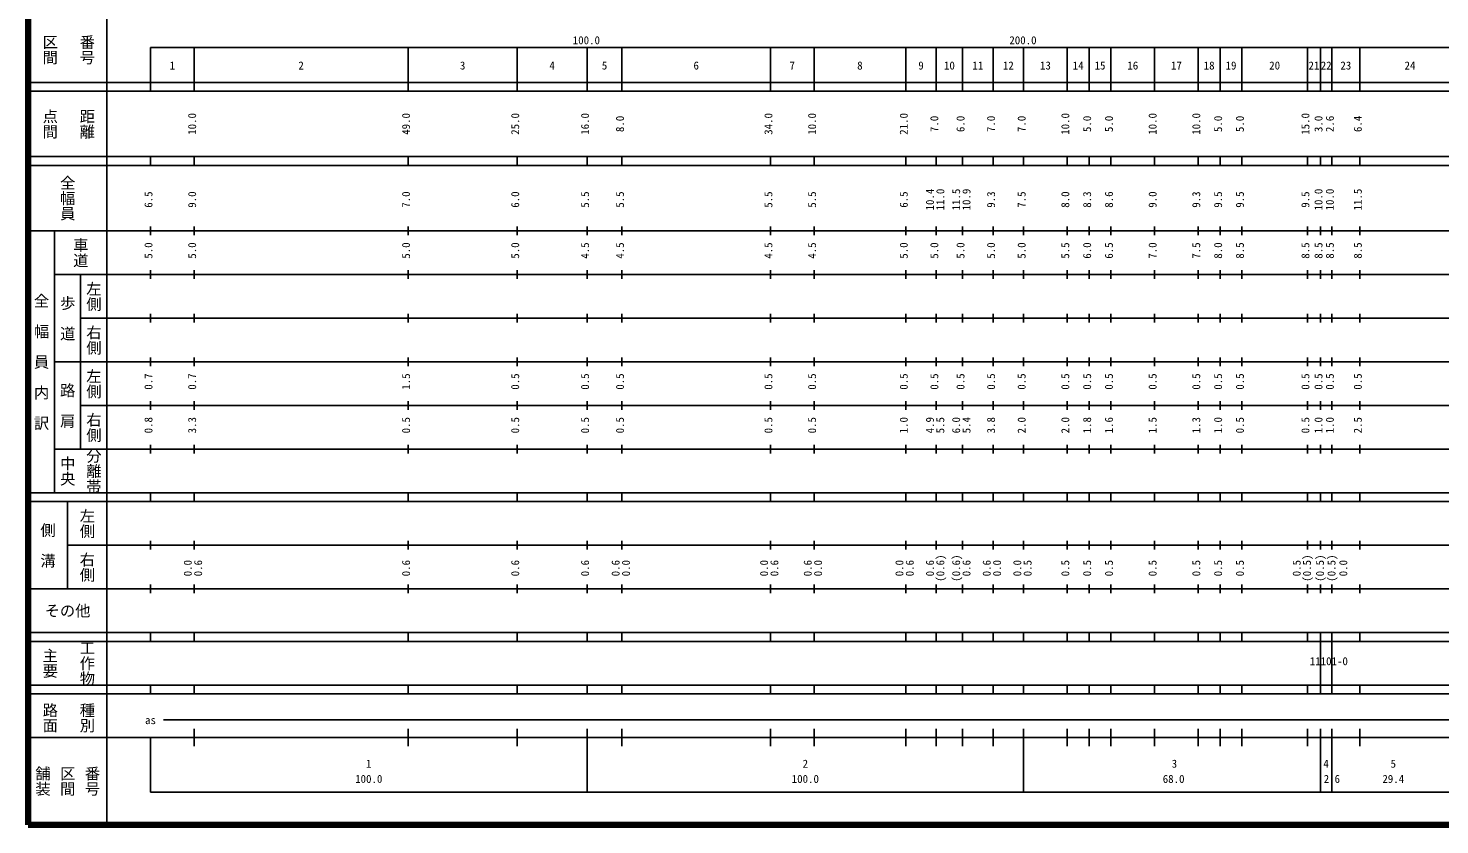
# Model space of a CAD drawing. Units: millimetres on the paper, enlarged 1000 times. Extents: x 40000 to 680000, y 20000 to 380000.
# Drawn here: x 40000 to 363317, y 20000 to 202409 of the extents above; entities that cross this region are included whole.
import ezdxf
from ezdxf.enums import TextEntityAlignment as Align

# ---------------------------------------------------------------- set-up
doc = ezdxf.new("R2010")
doc.units = ezdxf.units.MM
doc.header["$LTSCALE"] = 1000
doc.layers.add('M-TTL', color=2, linetype='Continuous', lineweight=140)
doc.layers.add('M-TTL-BAND', color=7, linetype='Continuous', lineweight=25)
doc.styles.add('@ＭＳ ゴシック', font='')
doc.styles.add('ＭＳ ゴシック', font='')
doc.styles.get('@ＭＳ ゴシック').set_extended_font_data('@MS Gothic')
doc.styles.get('ＭＳ ゴシック').set_extended_font_data('MS Gothic')

msp = doc.modelspace()

# ---------------------------------------------------------------- linework, layer by layer
at = {"layer": 'M-TTL'}
for p, q in [((40000, 380000), (40000, 20000)), ((40000, 20000), (680000, 20000))]:
    msp.add_line(p, q, dxfattribs=at)
at = {"layer": 'M-TTL-BAND'}
for p, q in [((58000, 370000), (58000, 20000)), ((68000, 198000), (579000, 198000)), ((68000, 198000), (68000, 188000)), ((78000, 188000), (78000, 198000)), ((127000, 188000), (127000, 198000)), ((152000, 188000), (152000, 198000)), ((168000, 188000), (168000, 198000)), ((176000, 188000), (176000, 198000)), ((210000, 188000), (210000, 198000)), ((220000, 188000), (220000, 198000)), ((241000, 188000), (241000, 198000)), ((248000, 188000), (248000, 198000)), ((254000, 188000), (254000, 198000)), ((261000, 188000), (261000, 198000)), ((268000, 188000), (268000, 198000)), ((278000, 188000), (278000, 198000)), ((283000, 188000), (283000, 198000)), ((288000, 188000), (288000, 198000)), ((298000, 188000), (298000, 198000)), ((308000, 188000), (308000, 198000)), ((313000, 188000), (313000, 198000)), ((318000, 188000), (318000, 198000)), ((333000, 188000), (333000, 198000)), ((336000, 188000), (336000, 198000)), ((338600, 188000), (338600, 198000)), ((345000, 188000), (345000, 198000)), ((40000, 190000), (579000, 190000)), ((40000, 188000), (579000, 188000)), ((40000, 173000), (579000, 173000)), ((68000, 171000), (68000, 173000)), ((78000, 171000), (78000, 173000)), ((127000, 171000), (127000, 173000)), ((152000, 171000), (152000, 173000)), ((168000, 171000), (168000, 173000)), ((176000, 171000), (176000, 173000)), ((210000, 171000), (210000, 173000)), ((220000, 171000), (220000, 173000)), ((241000, 171000), (241000, 173000)), ((248000, 171000), (248000, 173000)), ((254000, 171000), (254000, 173000)), ((261000, 171000), (261000, 173000)), ((268000, 171000), (268000, 173000)), ((278000, 171000), (278000, 173000)), ((283000, 171000), (283000, 173000)), ((288000, 171000), (288000, 173000)), ((298000, 171000), (298000, 173000)), ((308000, 171000), (308000, 173000)), ((313000, 171000), (313000, 173000)), ((318000, 171000), (318000, 173000)), ((333000, 171000), (333000, 173000)), ((336000, 171000), (336000, 173000)), ((338600, 171000), (338600, 173000)), ((345000, 171000), (345000, 173000)), ((40000, 171000), (579000, 171000)), ((40000, 156000), (579000, 156000)), ((46000, 96000), (46000, 156000)), ((68000, 155000), (68000, 157000)), ((78000, 155000), (78000, 157000)), ((127000, 155000), (127000, 157000)), ((152000, 155000), (152000, 157000)), ((168000, 155000), (168000, 157000)), ((176000, 155000), (176000, 157000)), ((210000, 155000), (210000, 157000)), ((220000, 155000), (220000, 157000)), ((241000, 155000), (241000, 157000)), ((248000, 155000), (248000, 157000)), ((254000, 155000), (254000, 157000)), ((261000, 155000), (261000, 157000)), ((268000, 155000), (268000, 157000)), ((278000, 155000), (278000, 157000)), ((283000, 155000), (283000, 157000)), ((288000, 155000), (288000, 157000)), ((298000, 155000), (298000, 157000)), ((308000, 155000), (308000, 157000)), ((313000, 155000), (313000, 157000)), ((318000, 155000), (318000, 157000)), ((333000, 155000), (333000, 157000)), ((336000, 155000), (336000, 157000)), ((338600, 155000), (338600, 157000)), ((345000, 155000), (345000, 157000)), ((46000, 146000), (579000, 146000)), ((52000, 146000), (52000, 106000)), ((68000, 145000), (68000, 147000)), ((78000, 145000), (78000, 147000)), ((127000, 145000), (127000, 147000)), ((152000, 145000), (152000, 147000)), ((168000, 145000), (168000, 147000)), ((176000, 145000), (176000, 147000)), ((210000, 145000), (210000, 147000)), ((220000, 145000), (220000, 147000)), ((241000, 145000), (241000, 147000)), ((248000, 145000), (248000, 147000)), ((254000, 145000), (254000, 147000)), ((261000, 145000), (261000, 147000)), ((268000, 145000), (268000, 147000)), ((278000, 145000), (278000, 147000)), ((283000, 145000), (283000, 147000)), ((288000, 145000), (288000, 147000)), ((298000, 145000), (298000, 147000)), ((308000, 145000), (308000, 147000)), ((313000, 145000), (313000, 147000)), ((318000, 145000), (318000, 147000)), ((333000, 145000), (333000, 147000)), ((336000, 145000), (336000, 147000)), ((338600, 145000), (338600, 147000)), ((345000, 145000), (345000, 147000)), ((52000, 136000), (579000, 136000)), ((68000, 135000), (68000, 137000)), ((78000, 135000), (78000, 137000)), ((127000, 135000), (127000, 137000)), ((152000, 135000), (152000, 137000)), ((168000, 135000), (168000, 137000)), ((176000, 135000), (176000, 137000)), ((210000, 135000), (210000, 137000)), ((220000, 135000), (220000, 137000)), ((241000, 135000), (241000, 137000)), ((248000, 135000), (248000, 137000)), ((254000, 135000), (254000, 137000)), ((261000, 135000), (261000, 137000)), ((268000, 135000), (268000, 137000)), ((278000, 135000), (278000, 137000)), ((283000, 135000), (283000, 137000)), ((288000, 135000), (288000, 137000)), ((298000, 135000), (298000, 137000)), ((308000, 135000), (308000, 137000)), ((313000, 135000), (313000, 137000)), ((318000, 135000), (318000, 137000)), ((333000, 135000), (333000, 137000)), ((336000, 135000), (336000, 137000)), ((338600, 135000), (338600, 137000)), ((345000, 135000), (345000, 137000)), ((68000, 125000), (68000, 127000)), ((78000, 125000), (78000, 127000)), ((127000, 125000), (127000, 127000)), ((152000, 125000), (152000, 127000)), ((168000, 125000), (168000, 127000)), ((176000, 125000), (176000, 127000)), ((210000, 125000), (210000, 127000)), ((220000, 125000), (220000, 127000)), ((241000, 125000), (241000, 127000)), ((248000, 125000), (248000, 127000)), ((254000, 125000), (254000, 127000)), ((261000, 125000), (261000, 127000)), ((268000, 125000), (268000, 127000)), ((278000, 125000), (278000, 127000)), ((283000, 125000), (283000, 127000)), ((288000, 125000), (288000, 127000)), ((298000, 125000), (298000, 127000)), ((308000, 125000), (308000, 127000)), ((313000, 125000), (313000, 127000)), ((318000, 125000), (318000, 127000)), ((333000, 125000), (333000, 127000)), ((336000, 125000), (336000, 127000)), ((338600, 125000), (338600, 127000)), ((345000, 125000), (345000, 127000)), ((46000, 126000), (579000, 126000)), ((68000, 115000), (68000, 117000)), ((78000, 115000), (78000, 117000)), ((127000, 115000), (127000, 117000)), ((152000, 115000), (152000, 117000)), ((168000, 115000), (168000, 117000)), ((176000, 115000), (176000, 117000)), ((210000, 115000), (210000, 117000)), ((220000, 115000), (220000, 117000)), ((241000, 115000), (241000, 117000)), ((248000, 115000), (248000, 117000)), ((254000, 115000), (254000, 117000)), ((261000, 115000), (261000, 117000)), ((268000, 115000), (268000, 117000)), ((278000, 115000), (278000, 117000)), ((283000, 115000), (283000, 117000)), ((288000, 115000), (288000, 117000)), ((298000, 115000), (298000, 117000)), ((308000, 115000), (308000, 117000)), ((313000, 115000), (313000, 117000)), ((318000, 115000), (318000, 117000)), ((333000, 115000), (333000, 117000)), ((336000, 115000), (336000, 117000)), ((338600, 115000), (338600, 117000)), ((345000, 115000), (345000, 117000)), ((52000, 116000), (579000, 116000)), ((68000, 105000), (68000, 107000)), ((78000, 105000), (78000, 107000)), ((127000, 105000), (127000, 107000)), ((152000, 105000), (152000, 107000)), ((168000, 105000), (168000, 107000)), ((176000, 105000), (176000, 107000)), ((210000, 105000), (210000, 107000)), ((220000, 105000), (220000, 107000)), ((241000, 105000), (241000, 107000)), ((248000, 105000), (248000, 107000)), ((254000, 105000), (254000, 107000)), ((261000, 105000), (261000, 107000)), ((268000, 105000), (268000, 107000)), ((278000, 105000), (278000, 107000)), ((283000, 105000), (283000, 107000)), ((288000, 105000), (288000, 107000)), ((298000, 105000), (298000, 107000)), ((308000, 105000), (308000, 107000)), ((313000, 105000), (313000, 107000)), ((318000, 105000), (318000, 107000)), ((333000, 105000), (333000, 107000)), ((336000, 105000), (336000, 107000)), ((338600, 105000), (338600, 107000)), ((345000, 105000), (345000, 107000)), ((46000, 106000), (579000, 106000)), ((40000, 96000), (579000, 96000)), ((40000, 94000), (579000, 94000)), ((49000, 94000), (49000, 74000)), ((68000, 94000), (68000, 96000)), ((78000, 94000), (78000, 96000)), ((127000, 94000), (127000, 96000)), ((152000, 94000), (152000, 96000)), ((168000, 94000), (168000, 96000)), ((176000, 94000), (176000, 96000)), ((210000, 94000), (210000, 96000)), ((220000, 94000), (220000, 96000)), ((241000, 94000), (241000, 96000)), ((248000, 94000), (248000, 96000)), ((254000, 94000), (254000, 96000)), ((261000, 94000), (261000, 96000)), ((268000, 94000), (268000, 96000)), ((278000, 94000), (278000, 96000)), ((283000, 94000), (283000, 96000)), ((288000, 94000), (288000, 96000)), ((298000, 94000), (298000, 96000)), ((308000, 94000), (308000, 96000)), ((313000, 94000), (313000, 96000)), ((318000, 94000), (318000, 96000)), ((333000, 94000), (333000, 96000)), ((336000, 94000), (336000, 96000)), ((338600, 94000), (338600, 96000)), ((345000, 94000), (345000, 96000)), ((68000, 83000), (68000, 85000)), ((78000, 83000), (78000, 85000)), ((127000, 83000), (127000, 85000)), ((152000, 83000), (152000, 85000)), ((168000, 83000), (168000, 85000)), ((176000, 83000), (176000, 85000)), ((210000, 83000), (210000, 85000)), ((220000, 83000), (220000, 85000)), ((241000, 83000), (241000, 85000)), ((248000, 83000), (248000, 85000)), ((254000, 83000), (254000, 85000)), ((261000, 83000), (261000, 85000)), ((268000, 83000), (268000, 85000)), ((278000, 83000), (278000, 85000)), ((283000, 83000), (283000, 85000)), ((288000, 83000), (288000, 85000)), ((298000, 83000), (298000, 85000)), ((308000, 83000), (308000, 85000)), ((313000, 83000), (313000, 85000)), ((318000, 83000), (318000, 85000)), ((333000, 83000), (333000, 85000)), ((336000, 83000), (336000, 85000)), ((338600, 83000), (338600, 85000)), ((345000, 83000), (345000, 85000)), ((49000, 84000), (579000, 84000)), ((68000, 73000), (68000, 75000)), ((78000, 73000), (78000, 75000)), ((127000, 73000), (127000, 75000)), ((152000, 73000), (152000, 75000)), ((168000, 73000), (168000, 75000)), ((176000, 73000), (176000, 75000)), ((210000, 73000), (210000, 75000)), ((220000, 73000), (220000, 75000)), ((241000, 73000), (241000, 75000)), ((248000, 73000), (248000, 75000)), ((254000, 73000), (254000, 75000)), ((261000, 73000), (261000, 75000)), ((268000, 73000), (268000, 75000)), ((278000, 73000), (278000, 75000)), ((283000, 73000), (283000, 75000)), ((288000, 73000), (288000, 75000)), ((298000, 73000), (298000, 75000)), ((308000, 73000), (308000, 75000)), ((313000, 73000), (313000, 75000)), ((318000, 73000), (318000, 75000)), ((333000, 73000), (333000, 75000)), ((336000, 73000), (336000, 75000)), ((338600, 73000), (338600, 75000)), ((345000, 73000), (345000, 75000)), ((40000, 74000), (579000, 74000)), ((40000, 64000), (579000, 64000)), ((40000, 62000), (579000, 62000)), ((68000, 62000), (68000, 64000)), ((78000, 62000), (78000, 64000)), ((127000, 62000), (127000, 64000)), ((152000, 62000), (152000, 64000)), ((168000, 62000), (168000, 64000)), ((176000, 62000), (176000, 64000)), ((210000, 62000), (210000, 64000)), ((220000, 62000), (220000, 64000)), ((241000, 62000), (241000, 64000)), ((248000, 62000), (248000, 64000)), ((254000, 62000), (254000, 64000)), ((261000, 62000), (261000, 64000)), ((268000, 62000), (268000, 64000)), ((278000, 62000), (278000, 64000)), ((283000, 62000), (283000, 64000)), ((288000, 62000), (288000, 64000)), ((298000, 62000), (298000, 64000)), ((308000, 62000), (308000, 64000)), ((313000, 62000), (313000, 64000)), ((318000, 62000), (318000, 64000)), ((333000, 62000), (333000, 64000)), ((336000, 52000), (336000, 64000)), ((338600, 52000), (338600, 64000)), ((345000, 62000), (345000, 64000)), ((40000, 52000), (579000, 52000)), ((68000, 50000), (68000, 52000)), ((78000, 50000), (78000, 52000)), ((127000, 50000), (127000, 52000)), ((152000, 50000), (152000, 52000)), ((168000, 50000), (168000, 52000)), ((176000, 50000), (176000, 52000)), ((210000, 50000), (210000, 52000)), ((220000, 50000), (220000, 52000)), ((241000, 50000), (241000, 52000)), ((248000, 50000), (248000, 52000)), ((254000, 50000), (254000, 52000)), ((261000, 50000), (261000, 52000)), ((268000, 50000), (268000, 52000)), ((278000, 50000), (278000, 52000)), ((283000, 50000), (283000, 52000)), ((288000, 50000), (288000, 52000)), ((298000, 50000), (298000, 52000)), ((308000, 50000), (308000, 52000)), ((313000, 50000), (313000, 52000)), ((318000, 50000), (318000, 52000)), ((333000, 50000), (333000, 52000)), ((336000, 50000), (336000, 52000)), ((338600, 50000), (338600, 52000)), ((345000, 50000), (345000, 52000)), ((40000, 50000), (579000, 50000)), ((71000, 44000), (565000, 44000)), ((40000, 40000), (579000, 40000)), ((68000, 40000), (68000, 27500)), ((78000, 38000), (78000, 42000)), ((127000, 38000), (127000, 42000)), ((152000, 38000), (152000, 42000)), ((168000, 27500), (168000, 42000)), ((176000, 38000), (176000, 42000)), ((210000, 38000), (210000, 42000)), ((220000, 38000), (220000, 42000)), ((241000, 38000), (241000, 42000)), ((248000, 38000), (248000, 42000)), ((254000, 38000), (254000, 42000)), ((261000, 38000), (261000, 42000)), ((268000, 27500), (268000, 42000)), ((278000, 38000), (278000, 42000)), ((283000, 38000), (283000, 42000)), ((288000, 38000), (288000, 42000)), ((298000, 38000), (298000, 42000)), ((308000, 38000), (308000, 42000)), ((313000, 38000), (313000, 42000)), ((318000, 38000), (318000, 42000)), ((333000, 38000), (333000, 42000)), ((336000, 27500), (336000, 42000)), ((338600, 27500), (338600, 42000)), ((345000, 38000), (345000, 42000)), ((68000, 27500), (579000, 27500))]:
    msp.add_line(p, q, dxfattribs=at)

# ---------------------------------------------------------------- texts
at = {"layer": 'M-TTL-BAND', "style": '@ＭＳ ゴシック'}
for s, p in [('区間', (45000, 197500)), ('番号', (53500, 197500)), ('点間', (45000, 180500)), ('距離', (53500, 180500)), ('全幅員', (49000, 163500)), ('車道', (52000, 151000)), ('左側', (55000, 141000)), ('全\u3000幅\u3000員\u3000内\u3000訳', (43000, 126000)), ('歩\u3000道', (49000, 136000)), ('右側', (55000, 131000)), ('左側', (55000, 121000)), ('路\u3000肩', (49000, 116000)), ('右側', (55000, 111000)), ('中央', (49000, 101000)), ('分離帯', (55000, 101000)), ('左側', (53500, 89000)), ('側\u3000溝', (44500, 84000)), ('右側', (53500, 79000)), ('工作物', (53500, 57000)), ('主要', (45000, 57000)), ('路面', (45000, 44500)), ('種別', (53500, 44500)), ('舗装', (43333, 30000)), ('区間', (49000, 30000)), ('番号', (54667, 30000))]:
    msp.add_text(s, height=2566, rotation=270, dxfattribs=at).set_placement(p, align=Align.MIDDLE_CENTER)
at = {"layer": 'M-TTL-BAND', "style": 'ＭＳ ゴシック'}
for s, p in [('100.0', (167844, 198195)), ('200.0', (267844, 198195)), ('1', (73000, 192405)), ('2', (102500, 192405)), ('3', (139500, 192405)), ('4', (160000, 192405)), ('5', (172000, 192405)), ('6', (193000, 192405)), ('7', (215000, 192405)), ('8', (230500, 192405)), ('9', (244500, 192405)), ('10', (251000, 192405)), ('11', (257500, 192405)), ('12', (264500, 192405)), ('13', (273000, 192405)), ('14', (280500, 192405)), ('15', (285500, 192405)), ('16', (293000, 192405)), ('17', (303000, 192405)), ('18', (310500, 192405)), ('19', (315500, 192405)), ('20', (325500, 192405)), ('21', (334500, 192405)), ('22', (337300, 192405)), ('23', (341800, 192405)), ('24', (356500, 192405)), ('11101-0', (337908, 55993)), ('as', (68000, 42500)), ('1', (118000, 32523)), ('2', (218000, 32523)), ('3', (302540, 32523)), ('4', (337273, 32523)), ('5', (352667, 32523)), ('100.0', (118000, 29033)), ('100.0', (218000, 29033)), ('68.0', (302357, 29033)), ('2.6', (338600, 29033)), ('29.4', (352664, 29033))]:
    msp.add_text(s, height=1833, dxfattribs=at).set_placement(p, align=Align.BOTTOM_CENTER)
for s, p in [('10.0', (79000, 180500)), ('49.0', (128000, 180500)), ('25.0', (153000, 180500)), ('16.0', (169000, 180500)), ('8.0', (177000, 180500)), ('34.0', (211000, 180500)), ('10.0', (221000, 180500)), ('21.0', (242000, 180500)), ('7.0', (249000, 180500)), ('6.0', (255000, 180500)), ('7.0', (262000, 180500)), ('7.0', (269000, 180500)), ('10.0', (279000, 180500)), ('5.0', (284000, 180500)), ('5.0', (289000, 180500)), ('10.0', (299000, 180500)), ('10.0', (309000, 180500)), ('5.0', (314000, 180500)), ('5.0', (319000, 180500)), ('15.0', (334000, 180500)), ('3.0', (337000, 180500)), ('2.6', (339600, 180500)), ('6.4', (346000, 180500)), ('6.5', (69000, 163174)), ('9.0', (79000, 163174)), ('7.0', (128000, 163174)), ('6.0', (153000, 163174)), ('5.5', (169000, 163174)), ('5.5', (177000, 163174)), ('5.5', (211000, 163174)), ('5.5', (221000, 163174)), ('6.5', (242000, 163174)), ('10.4', (248000, 163174)), ('11.0', (250370, 163174)), ('11.5', (254000, 163174)), ('10.9', (256370, 163174)), ('7.5', (269000, 163174)), ('8.0', (279000, 163174)), ('8.6', (289000, 163174)), ('9.0', (299000, 163174)), ('9.5', (314000, 163174)), ('9.5', (319000, 163174)), ('9.5', (334000, 163174)), ('10.0', (337000, 163174)), ('10.0', (339600, 163174)), ('11.5', (346000, 163174)), ('9.3', (262000, 163174)), ('8.3', (284000, 163174)), ('9.3', (309000, 163174)), ('5.0', (69000, 151500)), ('5.0', (79000, 151500)), ('5.0', (128000, 151500)), ('5.0', (153000, 151500)), ('4.5', (169000, 151500)), ('4.5', (177000, 151500)), ('4.5', (211000, 151500)), ('4.5', (221000, 151500)), ('5.0', (242000, 151500)), ('5.0', (249000, 151500)), ('5.0', (255000, 151500)), ('5.0', (262000, 151500)), ('5.0', (269000, 151500)), ('5.5', (279000, 151500)), ('6.0', (284000, 151500)), ('6.5', (289000, 151500)), ('7.0', (299000, 151500)), ('7.5', (309000, 151500)), ('8.0', (314000, 151500)), ('8.5', (319000, 151500)), ('8.5', (334000, 151500)), ('8.5', (337000, 151500)), ('8.5', (339600, 151500)), ('8.5', (346000, 151500)), ('0.7', (69000, 121500)), ('0.7', (79000, 121500)), ('1.5', (128000, 121500)), ('0.5', (153000, 121500)), ('0.5', (169000, 121500)), ('0.5', (177000, 121500)), ('0.5', (211000, 121500)), ('0.5', (221000, 121500)), ('0.5', (242000, 121500)), ('0.5', (249000, 121500)), ('0.5', (255000, 121500)), ('0.5', (262000, 121500)), ('0.5', (269000, 121500)), ('0.5', (279000, 121500)), ('0.5', (284000, 121500)), ('0.5', (289000, 121500)), ('0.5', (299000, 121500)), ('0.5', (309000, 121500)), ('0.5', (314000, 121500)), ('0.5', (319000, 121500)), ('0.5', (334000, 121500)), ('0.5', (337000, 121500)), ('0.5', (339600, 121500)), ('0.5', (346000, 121500)), ('0.8', (69000, 111500)), ('3.3', (79000, 111500)), ('0.5', (128000, 111500)), ('0.5', (153000, 111500)), ('0.5', (169000, 111500)), ('0.5', (177000, 111500)), ('0.5', (211000, 111500)), ('0.5', (221000, 111500)), ('1.0', (242000, 111500)), ('4.9', (248000, 111500)), ('5.5', (250370, 111500)), ('6.0', (254000, 111500)), ('5.4', (256370, 111500)), ('3.8', (262000, 111500)), ('2.0', (269000, 111500)), ('2.0', (279000, 111500)), ('1.8', (284000, 111500)), ('1.6', (289000, 111500)), ('1.5', (299000, 111500)), ('1.3', (309000, 111500)), ('1.0', (314000, 111500)), ('0.5', (319000, 111500)), ('0.5', (334000, 111500)), ('1.0', (337000, 111500)), ('1.0', (339600, 111500)), ('2.5', (346000, 111500)), ('(0.6)', (250370, 78764)), ('(0.6)', (254000, 78764)), ('(0.5)', (334358, 78764)), ('(0.5)', (337337, 78764)), ('(0.5)', (339985, 78764)), ('0.0', (78000, 78764)), ('0.6', (80370, 78764)), ('0.6', (128000, 78764)), ('0.6', (153000, 78764)), ('0.6', (169000, 78764)), ('0.6', (176000, 78764)), ('0.0', (178370, 78764)), ('0.0', (210000, 78764)), ('0.6', (212370, 78764)), ('0.6', (220000, 78764)), ('0.0', (222370, 78764)), ('0.0', (241000, 78764)), ('0.6', (243370, 78764)), ('0.6', (248000, 78764)), ('0.6', (256370, 78764)), ('0.6', (261000, 78764)), ('0.0', (263370, 78764)), ('0.0', (268000, 78764)), ('0.5', (270370, 78764)), ('0.5', (279000, 78764)), ('0.5', (284000, 78764)), ('0.5', (289000, 78764)), ('0.5', (299000, 78764)), ('0.5', (309000, 78764)), ('0.5', (314000, 78764)), ('0.5', (319000, 78764)), ('0.5', (332000, 78764)), ('0.0', (342674, 78764))]:
    msp.add_text(s, height=1833, rotation=90, dxfattribs=at).set_placement(p, align=Align.BOTTOM_CENTER)
msp.add_text('その他', height=2566, dxfattribs=at).set_placement((49000, 69000), align=Align.MIDDLE_CENTER)

doc.saveas('drawing.dxf')
